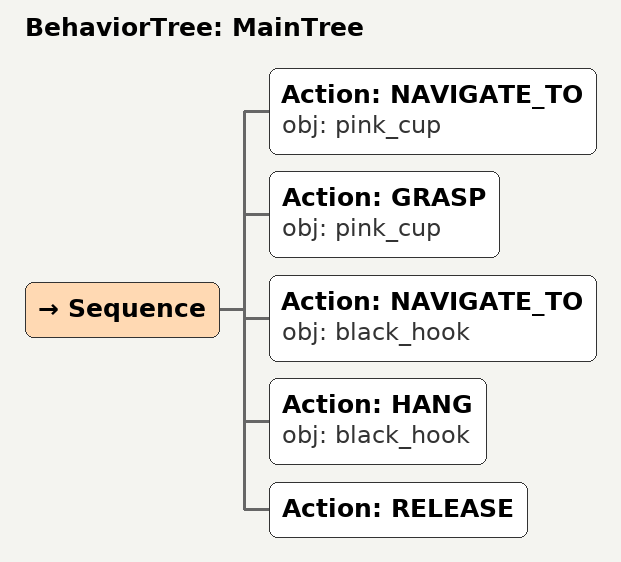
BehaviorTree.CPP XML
<root main_tree_to_execute="MainTree">
  <BehaviorTree ID="MainTree">
    <Sequence>
      <!-- Navigate to pink_cup -->
      <Action ID="NAVIGATE_TO" obj="pink_cup"/>
      <!-- Grasp pink_cup -->
      <Action ID="GRASP" obj="pink_cup"/>
      <!-- Navigate to black_hook -->
      <Action ID="NAVIGATE_TO" obj="black_hook"/>
      <!-- Hang on black_hook -->
      <Action ID="HANG" obj="black_hook"/>
      <!-- Release -->
      <Action ID="RELEASE"/>
    </Sequence>
  </BehaviorTree>
</root>
